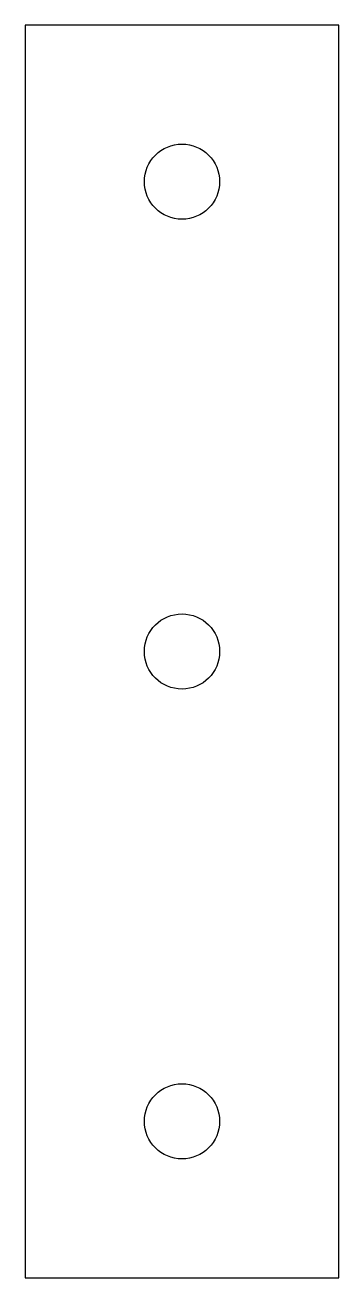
# Model space of a CAD drawing. Header units: millimetres. Extents: x -500 to -480, y 0 to 80.
import ezdxf

# ---------------------------------------------------------------- set-up
doc = ezdxf.new("R2010")
doc.units = ezdxf.units.MM
doc.layers.get('0').update_dxf_attribs({"linetype": 'CONTINUOUS'})

msp = doc.modelspace()

# ---------------------------------------------------------------- linework, layer by layer
msp.add_lwpolyline([(-480, 80), (-500, 80), (-500, 0), (-480, 0)], close=True)
for centre in [(-490, 70), (-490, 40), (-490, 10)]:
    msp.add_circle(centre, 2.4)

doc.saveas('drawing.dxf')
